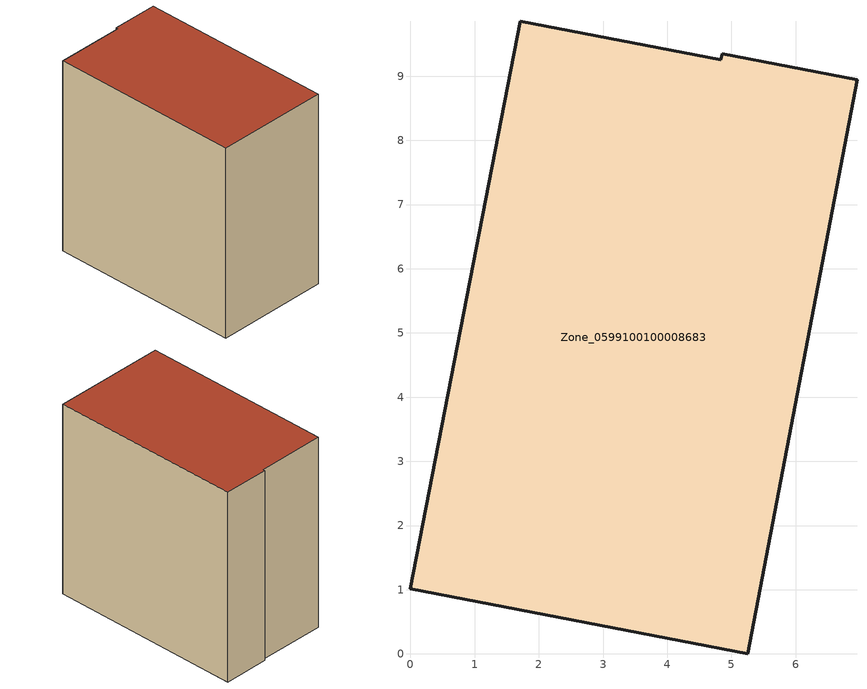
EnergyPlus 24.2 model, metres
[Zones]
Zone_0599100100008683
 floor ground (C_G): 5.25,0 0,1.01 1.71,9.86 4.84,9.25 4.86,9.35 6.96,8.95 z0
 wall outside (C_F): 0,1.01 5.25,0 6.96,8.95 4.86,9.35 4.84,9.25 1.71,9.86 0,1.01 z0:9.15
 roof outside (C_R): 1.71,9.86 0,1.01 5.25,0 6.96,8.95 4.86,9.35 4.84,9.25 z9.15
[BUILDING]
Pand.0599100100008683: North Axis=0; Terrain=City; Loads Convergence Tolerance Value=0.04; Temperature Convergence Tolerance Value=0.4; Solar Distribution=FullExterior; Maximum Number of Warmup Days=25; Minimum Number of Warmup Days=1
[Site:Location]
Rotterdam.The.Hague.AP_ZH_NLD Design_Conditions: Latitude=51.96; Longitude=4.45; Time Zone=1; Elevation=-4.5
[SITE:GROUNDTEMPERATURE:BUILDINGSURFACE]
18, 18, 18, 18, 18, 18, 18, 18, 18, 18, 18, 18
[MATERIAL] Thermal Absorptance=0.9; Solar Absorptance=0.7; Visible Absorptance=0.7
Name | Roughness | Thickness | Conductivity | Density | Specific Heat
G.TI.2015-2018 | MediumSmooth | 0.15 | 0.0428571 | 540 | 1210
F.TI.2015-2018 | Rough | 0.3 | 0.0666667 | 1920 | 840
R.TI.2015-2018 | MediumRough | 0.2 | 0.0333333 | 1500 | 1000
[CONSTRUCTION]
C_G: G.TI.2015-2018
C_F: F.TI.2015-2018
C_R: R.TI.2015-2018
[ZONE]
Zone_0599100100008683: Type=1; Multiplier=1; Ceiling Height=Autocalculate; Volume=Autocalculate; Floor Area=autocalculate; Part of Total Floor Area=Yes
[ZONEINFILTRATION:DESIGNFLOWRATE]
Infil_Zone_0599100100008683: Zone or ZoneList or Space or SpaceList=Zone_0599100100008683; Schedule=AlwaysOn; Design Flow Rate Calculation Method=Flow/Area; Flow Rate per Floor Area=0.0015; Constant Term Coefficient=1; Temperature Term Coefficient=0; Velocity Term Coefficient=0; Velocity Squared Term Coefficient=0
[HVACTEMPLATE:ZONE:IDEALLOADSAIRSYSTEM]
Zone_0599100100008683: Maximum Heating Supply Air Temperature=50; Minimum Cooling Supply Air Temperature=13; Maximum Heating Supply Air Humidity Ratio=0.0156; Minimum Cooling Supply Air Humidity Ratio=0.0077; Heating Limit=NoLimit; Cooling Limit=NoLimit; Dehumidification Control Type=ConstantSensibleHeatRatio; Cooling Sensible Heat Ratio=0.7; Dehumidification Setpoint=60; Humidification Control Type=None; Humidification Setpoint=30; Outdoor Air Method=None; Outdoor Air Flow Rate per Person=0.00944; Outdoor Air Flow Rate per Zone Floor Area=0; Outdoor Air Flow Rate per Zone=0; Demand Controlled Ventilation Type=None; Outdoor Air Economizer Type=NoEconomizer; Heat Recovery Type=None; Sensible Heat Recovery Effectiveness=0.7; Latent Heat Recovery Effectiveness=0.65
[ZONECONTROL:THERMOSTAT]
ThermostatControl_Zone_0599100100008683: Zone or ZoneList=Zone_0599100100008683; Control Type Schedule=DualSetpointControlType; Control 1=Thermostat_Zone_0599100100008683; Temperature Difference Between Cutout And Setpoint=0
[THERMOSTATSETPOINT:DUALSETPOINT]
Thermostat_Zone_0599100100008683: Heating Setpoint Temperature Schedule=HeatingSetpoint_Zone_0599100100008683; Cooling Setpoint Temperature Schedule=CoolingSetpoint_Zone_0599100100008683
[SCHEDULE:COMPACT]
HeatingSetpoint_Zone_0599100100008683: Through: 12/31, For: AllDays, Until: 24:00, 21
CoolingSetpoint_Zone_0599100100008683: Through: 12/31, For: AllDays, Until: 24:00, 24
DualSetpointControlType: Through: 12/31, For: AllDays, Until: 24:00, 4
AlwaysOn: Through: 12/31, For: AllDays, Until: 24:00, 1
